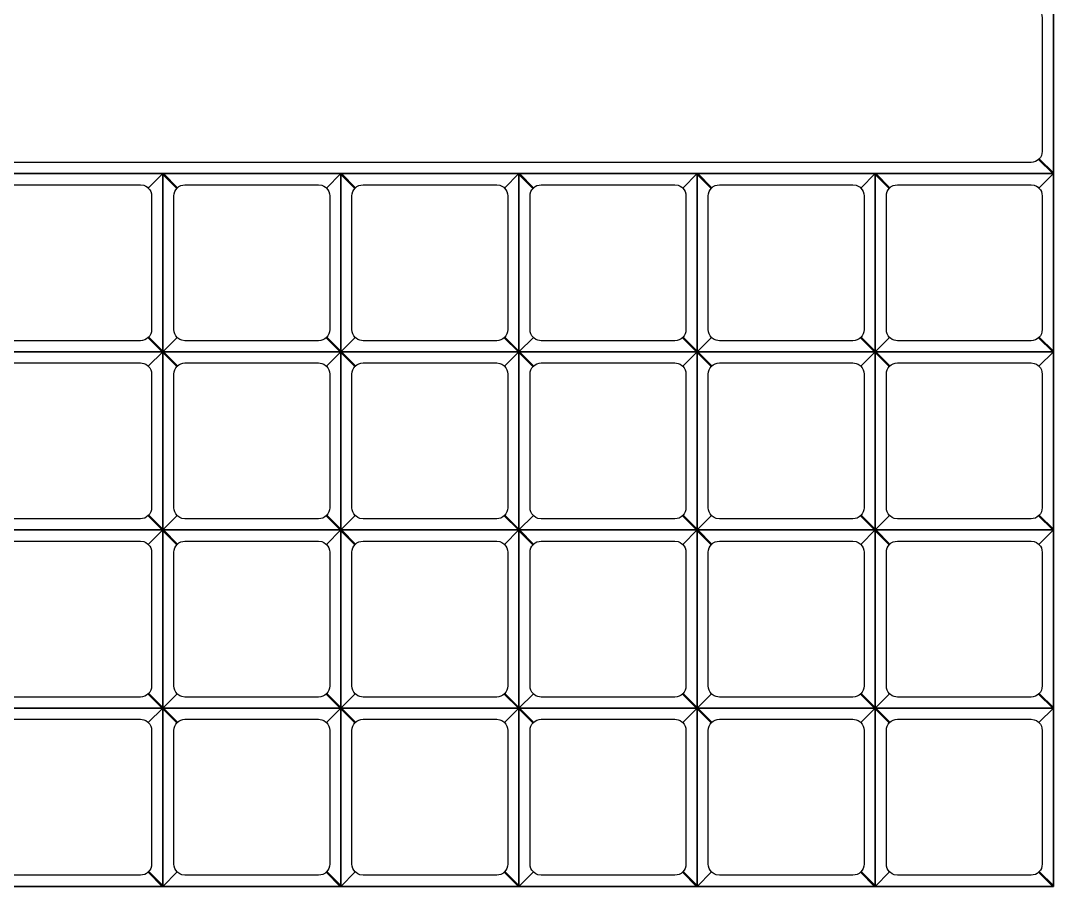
# Model space of a CAD drawing. Extents: x 67913.57 to 67918.37, y 49151.22 to 49159.22.
# Drawn here: x 67916.048 to 67918.367, y 49151.223 to 49153.167 of the extents above; entities that cross this region are included whole.
import ezdxf

# ---------------------------------------------------------------- set-up
doc = ezdxf.new("R2010")
doc.units = 0
for name, color, linetype in [('Level 1', 7, 'Continuous'), ('Level 2', 7, 'Continuous'), ('Level 3', 7, 'Continuous'), ('Level 4', 7, 'Continuous')]:
    doc.layers.add(name, color=color, linetype=linetype)

msp = doc.modelspace()

# ---------------------------------------------------------------- linework, layer by layer
at = {"layer": 'Level 1'}
for p, q in [((67913.5672, 49152.8231), (67918.3672, 49152.8231)), ((67916.3672, 49152.8231), (67916.3672, 49151.2231)), ((67916.7672, 49152.8231), (67916.7672, 49151.2231)), ((67917.1672, 49152.8231), (67917.1672, 49151.2231)), ((67917.5672, 49152.8231), (67917.5672, 49151.2231)), ((67917.9672, 49152.8231), (67917.9672, 49151.2231)), ((67913.5672, 49152.4231), (67918.3672, 49152.4231)), ((67913.5672, 49152.0231), (67918.3672, 49152.0231)), ((67913.5672, 49151.6231), (67918.3672, 49151.6231))]:
    msp.add_line(p, q, dxfattribs=at)
msp.add_lwpolyline([(67913.5672, 49151.2231), (67918.3672, 49151.2231), (67918.3672, 49159.2231), (67913.5672, 49159.2231)], close=True, dxfattribs=at)
at = {"layer": 'Level 2'}
for points in [[(67913.5672, 49159.2231), (67918.3672, 49159.2231), (67918.3672, 49151.2231), (67913.5672, 49151.2231)], [(67918.3658, 49152.8231), (67918.3672, 49152.8231), (67918.3672, 49152.8247), (67918.3357, 49152.8562), (67918.3342, 49152.8547)], [(67916.3672, 49152.8231), (67915.9672, 49152.8231), (67915.9672, 49152.4231), (67915.9995, 49152.4554), (67915.9964, 49152.4592), (67915.9941, 49152.4635), (67915.9927, 49152.4682), (67915.9922, 49152.4731), (67915.9922, 49152.7731), (67915.9927, 49152.778), (67915.9941, 49152.7827), (67915.9964, 49152.787), (67915.9995, 49152.7908), (67915.9995, 49152.7908), (67916.0033, 49152.7939), (67916.0076, 49152.7962), (67916.0123, 49152.7976), (67916.0172, 49152.7981), (67916.3172, 49152.7981), (67916.3245, 49152.797), (67916.329, 49152.7951), (67916.3331, 49152.7924), (67916.3349, 49152.7908)], [(67916.7672, 49152.8231), (67916.3672, 49152.8231), (67916.3672, 49152.4231), (67916.3995, 49152.4554), (67916.3964, 49152.4592), (67916.3941, 49152.4635), (67916.3927, 49152.4682), (67916.3922, 49152.4731), (67916.3922, 49152.7731), (67916.3927, 49152.778), (67916.3941, 49152.7827), (67916.3964, 49152.787), (67916.3995, 49152.7908), (67916.3995, 49152.7908), (67916.4033, 49152.7939), (67916.4076, 49152.7962), (67916.4123, 49152.7976), (67916.4172, 49152.7981), (67916.7172, 49152.7981), (67916.7245, 49152.797), (67916.729, 49152.7951), (67916.7331, 49152.7924), (67916.7349, 49152.7908)], [(67917.1672, 49152.8231), (67916.7672, 49152.8231), (67916.7672, 49152.4231), (67916.7995, 49152.4554), (67916.7964, 49152.4592), (67916.7941, 49152.4635), (67916.7927, 49152.4682), (67916.7922, 49152.4731), (67916.7922, 49152.7731), (67916.7927, 49152.778), (67916.7941, 49152.7827), (67916.7964, 49152.787), (67916.7995, 49152.7908), (67916.7995, 49152.7908), (67916.8033, 49152.7939), (67916.8076, 49152.7962), (67916.8123, 49152.7976), (67916.8172, 49152.7981), (67917.1172, 49152.7981), (67917.1245, 49152.797), (67917.129, 49152.7951), (67917.1331, 49152.7924), (67917.1349, 49152.7908)], [(67917.5672, 49152.8231), (67917.1672, 49152.8231), (67917.1672, 49152.4231), (67917.1995, 49152.4554), (67917.1964, 49152.4592), (67917.1941, 49152.4635), (67917.1927, 49152.4682), (67917.1922, 49152.4731), (67917.1922, 49152.7731), (67917.1927, 49152.778), (67917.1941, 49152.7827), (67917.1964, 49152.787), (67917.1995, 49152.7908), (67917.1995, 49152.7908), (67917.2033, 49152.7939), (67917.2076, 49152.7962), (67917.2123, 49152.7976), (67917.2172, 49152.7981), (67917.5172, 49152.7981), (67917.5245, 49152.797), (67917.529, 49152.7951), (67917.5331, 49152.7924), (67917.5349, 49152.7908)], [(67917.9672, 49152.8231), (67917.5672, 49152.8231), (67917.5672, 49152.4231), (67917.5995, 49152.4554), (67917.5964, 49152.4592), (67917.5941, 49152.4635), (67917.5927, 49152.4682), (67917.5922, 49152.4731), (67917.5922, 49152.7731), (67917.5927, 49152.778), (67917.5941, 49152.7827), (67917.5964, 49152.787), (67917.5995, 49152.7908), (67917.5995, 49152.7908), (67917.6033, 49152.7939), (67917.6076, 49152.7962), (67917.6123, 49152.7976), (67917.6172, 49152.7981), (67917.9172, 49152.7981), (67917.9245, 49152.797), (67917.929, 49152.7951), (67917.9331, 49152.7924), (67917.9349, 49152.7908)], [(67918.3672, 49152.8231), (67917.9672, 49152.8231), (67917.9672, 49152.4231), (67917.9995, 49152.4554), (67917.9964, 49152.4592), (67917.9941, 49152.4635), (67917.9927, 49152.4682), (67917.9922, 49152.4731), (67917.9922, 49152.7731), (67917.9927, 49152.778), (67917.9941, 49152.7827), (67917.9964, 49152.787), (67917.9995, 49152.7908), (67917.9995, 49152.7908), (67918.0033, 49152.7939), (67918.0076, 49152.7962), (67918.0123, 49152.7976), (67918.0172, 49152.7981), (67918.3172, 49152.7981), (67918.3245, 49152.797), (67918.329, 49152.7951), (67918.3331, 49152.7924), (67918.3349, 49152.7908)], [(67916.3658, 49152.4231), (67916.3672, 49152.4231), (67916.3672, 49152.4247), (67916.3357, 49152.4562), (67916.3342, 49152.4547)], [(67916.7658, 49152.4231), (67916.7672, 49152.4231), (67916.7672, 49152.4247), (67916.7357, 49152.4562), (67916.7342, 49152.4547)], [(67917.1658, 49152.4231), (67917.1672, 49152.4231), (67917.1672, 49152.4247), (67917.1357, 49152.4562), (67917.1342, 49152.4547)], [(67917.5658, 49152.4231), (67917.5672, 49152.4231), (67917.5672, 49152.4247), (67917.5357, 49152.4562), (67917.5342, 49152.4547)], [(67917.9658, 49152.4231), (67917.9672, 49152.4231), (67917.9672, 49152.4247), (67917.9357, 49152.4562), (67917.9342, 49152.4547)], [(67918.3658, 49152.4231), (67918.3672, 49152.4231), (67918.3672, 49152.4247), (67918.3357, 49152.4562), (67918.3342, 49152.4547)], [(67916.3672, 49152.4231), (67915.9672, 49152.4231), (67915.9672, 49152.0231), (67915.9995, 49152.0554), (67915.9964, 49152.0592), (67915.9941, 49152.0635), (67915.9927, 49152.0682), (67915.9922, 49152.0731), (67915.9922, 49152.3731), (67915.9927, 49152.378), (67915.9941, 49152.3827), (67915.9964, 49152.387), (67915.9995, 49152.3908), (67915.9995, 49152.3908), (67916.0033, 49152.3939), (67916.0076, 49152.3962), (67916.0123, 49152.3976), (67916.0172, 49152.3981), (67916.3172, 49152.3981), (67916.3245, 49152.397), (67916.329, 49152.3951), (67916.3331, 49152.3924), (67916.3349, 49152.3908)], [(67916.7672, 49152.4231), (67916.3672, 49152.4231), (67916.3672, 49152.0231), (67916.3995, 49152.0554), (67916.3964, 49152.0592), (67916.3941, 49152.0635), (67916.3927, 49152.0682), (67916.3922, 49152.0731), (67916.3922, 49152.3731), (67916.3927, 49152.378), (67916.3941, 49152.3827), (67916.3964, 49152.387), (67916.3995, 49152.3908), (67916.3995, 49152.3908), (67916.4033, 49152.3939), (67916.4076, 49152.3962), (67916.4123, 49152.3976), (67916.4172, 49152.3981), (67916.7172, 49152.3981), (67916.7245, 49152.397), (67916.729, 49152.3951), (67916.7331, 49152.3924), (67916.7349, 49152.3908)], [(67917.1672, 49152.4231), (67916.7672, 49152.4231), (67916.7672, 49152.0231), (67916.7995, 49152.0554), (67916.7964, 49152.0592), (67916.7941, 49152.0635), (67916.7927, 49152.0682), (67916.7922, 49152.0731), (67916.7922, 49152.3731), (67916.7927, 49152.378), (67916.7941, 49152.3827), (67916.7964, 49152.387), (67916.7995, 49152.3908), (67916.7995, 49152.3908), (67916.8033, 49152.3939), (67916.8076, 49152.3962), (67916.8123, 49152.3976), (67916.8172, 49152.3981), (67917.1172, 49152.3981), (67917.1245, 49152.397), (67917.129, 49152.3951), (67917.1331, 49152.3924), (67917.1349, 49152.3908)], [(67917.5672, 49152.4231), (67917.1672, 49152.4231), (67917.1672, 49152.0231), (67917.1995, 49152.0554), (67917.1964, 49152.0592), (67917.1941, 49152.0635), (67917.1927, 49152.0682), (67917.1922, 49152.0731), (67917.1922, 49152.3731), (67917.1927, 49152.378), (67917.1941, 49152.3827), (67917.1964, 49152.387), (67917.1995, 49152.3908), (67917.1995, 49152.3908), (67917.2033, 49152.3939), (67917.2076, 49152.3962), (67917.2123, 49152.3976), (67917.2172, 49152.3981), (67917.5172, 49152.3981), (67917.5245, 49152.397), (67917.529, 49152.3951), (67917.5331, 49152.3924), (67917.5349, 49152.3908)], [(67917.9672, 49152.4231), (67917.5672, 49152.4231), (67917.5672, 49152.0231), (67917.5995, 49152.0554), (67917.5964, 49152.0592), (67917.5941, 49152.0635), (67917.5927, 49152.0682), (67917.5922, 49152.0731), (67917.5922, 49152.3731), (67917.5927, 49152.378), (67917.5941, 49152.3827), (67917.5964, 49152.387), (67917.5995, 49152.3908), (67917.5995, 49152.3908), (67917.6033, 49152.3939), (67917.6076, 49152.3962), (67917.6123, 49152.3976), (67917.6172, 49152.3981), (67917.9172, 49152.3981), (67917.9245, 49152.397), (67917.929, 49152.3951), (67917.9331, 49152.3924), (67917.9349, 49152.3908)], [(67918.3672, 49152.4231), (67917.9672, 49152.4231), (67917.9672, 49152.0231), (67917.9995, 49152.0554), (67917.9964, 49152.0592), (67917.9941, 49152.0635), (67917.9927, 49152.0682), (67917.9922, 49152.0731), (67917.9922, 49152.3731), (67917.9927, 49152.378), (67917.9941, 49152.3827), (67917.9964, 49152.387), (67917.9995, 49152.3908), (67917.9995, 49152.3908), (67918.0033, 49152.3939), (67918.0076, 49152.3962), (67918.0123, 49152.3976), (67918.0172, 49152.3981), (67918.3172, 49152.3981), (67918.3245, 49152.397), (67918.329, 49152.3951), (67918.3331, 49152.3924), (67918.3349, 49152.3908)], [(67916.3658, 49152.0231), (67916.3672, 49152.0231), (67916.3672, 49152.0247), (67916.3357, 49152.0562), (67916.3342, 49152.0547)], [(67916.7658, 49152.0231), (67916.7672, 49152.0231), (67916.7672, 49152.0247), (67916.7357, 49152.0562), (67916.7342, 49152.0547)], [(67917.1658, 49152.0231), (67917.1672, 49152.0231), (67917.1672, 49152.0247), (67917.1357, 49152.0562), (67917.1342, 49152.0547)], [(67917.5658, 49152.0231), (67917.5672, 49152.0231), (67917.5672, 49152.0247), (67917.5357, 49152.0562), (67917.5342, 49152.0547)], [(67917.9658, 49152.0231), (67917.9672, 49152.0231), (67917.9672, 49152.0247), (67917.9357, 49152.0562), (67917.9342, 49152.0547)], [(67918.3658, 49152.0231), (67918.3672, 49152.0231), (67918.3672, 49152.0247), (67918.3357, 49152.0562), (67918.3342, 49152.0547)], [(67916.3672, 49152.0231), (67915.9672, 49152.0231), (67915.9672, 49151.6231), (67915.9995, 49151.6554), (67915.9964, 49151.6592), (67915.9941, 49151.6635), (67915.9927, 49151.6682), (67915.9922, 49151.6731), (67915.9922, 49151.9731), (67915.9927, 49151.978), (67915.9941, 49151.9827), (67915.9964, 49151.987), (67915.9995, 49151.9908), (67915.9995, 49151.9908), (67916.0033, 49151.9939), (67916.0076, 49151.9962), (67916.0123, 49151.9976), (67916.0172, 49151.9981), (67916.3172, 49151.9981), (67916.3245, 49151.997), (67916.329, 49151.9951), (67916.3331, 49151.9924), (67916.3349, 49151.9908)], [(67916.7672, 49152.0231), (67916.3672, 49152.0231), (67916.3672, 49151.6231), (67916.3995, 49151.6554), (67916.3964, 49151.6592), (67916.3941, 49151.6635), (67916.3927, 49151.6682), (67916.3922, 49151.6731), (67916.3922, 49151.9731), (67916.3927, 49151.978), (67916.3941, 49151.9827), (67916.3964, 49151.987), (67916.3995, 49151.9908), (67916.3995, 49151.9908), (67916.4033, 49151.9939), (67916.4076, 49151.9962), (67916.4123, 49151.9976), (67916.4172, 49151.9981), (67916.7172, 49151.9981), (67916.7245, 49151.997), (67916.729, 49151.9951), (67916.7331, 49151.9924), (67916.7349, 49151.9908)], [(67917.1672, 49152.0231), (67916.7672, 49152.0231), (67916.7672, 49151.6231), (67916.7995, 49151.6554), (67916.7964, 49151.6592), (67916.7941, 49151.6635), (67916.7927, 49151.6682), (67916.7922, 49151.6731), (67916.7922, 49151.9731), (67916.7927, 49151.978), (67916.7941, 49151.9827), (67916.7964, 49151.987), (67916.7995, 49151.9908), (67916.7995, 49151.9908), (67916.8033, 49151.9939), (67916.8076, 49151.9962), (67916.8123, 49151.9976), (67916.8172, 49151.9981), (67917.1172, 49151.9981), (67917.1245, 49151.997), (67917.129, 49151.9951), (67917.1331, 49151.9924), (67917.1349, 49151.9908)], [(67917.5672, 49152.0231), (67917.1672, 49152.0231), (67917.1672, 49151.6231), (67917.1995, 49151.6554), (67917.1964, 49151.6592), (67917.1941, 49151.6635), (67917.1927, 49151.6682), (67917.1922, 49151.6731), (67917.1922, 49151.9731), (67917.1927, 49151.978), (67917.1941, 49151.9827), (67917.1964, 49151.987), (67917.1995, 49151.9908), (67917.1995, 49151.9908), (67917.2033, 49151.9939), (67917.2076, 49151.9962), (67917.2123, 49151.9976), (67917.2172, 49151.9981), (67917.5172, 49151.9981), (67917.5245, 49151.997), (67917.529, 49151.9951), (67917.5331, 49151.9924), (67917.5349, 49151.9908)], [(67917.9672, 49152.0231), (67917.5672, 49152.0231), (67917.5672, 49151.6231), (67917.5995, 49151.6554), (67917.5964, 49151.6592), (67917.5941, 49151.6635), (67917.5927, 49151.6682), (67917.5922, 49151.6731), (67917.5922, 49151.9731), (67917.5927, 49151.978), (67917.5941, 49151.9827), (67917.5964, 49151.987), (67917.5995, 49151.9908), (67917.5995, 49151.9908), (67917.6033, 49151.9939), (67917.6076, 49151.9962), (67917.6123, 49151.9976), (67917.6172, 49151.9981), (67917.9172, 49151.9981), (67917.9245, 49151.997), (67917.929, 49151.9951), (67917.9331, 49151.9924), (67917.9349, 49151.9908)], [(67918.3672, 49152.0231), (67917.9672, 49152.0231), (67917.9672, 49151.6231), (67917.9995, 49151.6554), (67917.9964, 49151.6592), (67917.9941, 49151.6635), (67917.9927, 49151.6682), (67917.9922, 49151.6731), (67917.9922, 49151.9731), (67917.9927, 49151.978), (67917.9941, 49151.9827), (67917.9964, 49151.987), (67917.9995, 49151.9908), (67917.9995, 49151.9908), (67918.0033, 49151.9939), (67918.0076, 49151.9962), (67918.0123, 49151.9976), (67918.0172, 49151.9981), (67918.3172, 49151.9981), (67918.3245, 49151.997), (67918.329, 49151.9951), (67918.3331, 49151.9924), (67918.3349, 49151.9908)], [(67916.3658, 49151.6231), (67916.3672, 49151.6231), (67916.3672, 49151.6247), (67916.3357, 49151.6562), (67916.3342, 49151.6547)], [(67916.7658, 49151.6231), (67916.7672, 49151.6231), (67916.7672, 49151.6247), (67916.7357, 49151.6562), (67916.7342, 49151.6547)], [(67917.1658, 49151.6231), (67917.1672, 49151.6231), (67917.1672, 49151.6247), (67917.1357, 49151.6562), (67917.1342, 49151.6547)], [(67917.5658, 49151.6231), (67917.5672, 49151.6231), (67917.5672, 49151.6247), (67917.5357, 49151.6562), (67917.5342, 49151.6547)], [(67917.9658, 49151.6231), (67917.9672, 49151.6231), (67917.9672, 49151.6247), (67917.9357, 49151.6562), (67917.9342, 49151.6547)], [(67918.3658, 49151.6231), (67918.3672, 49151.6231), (67918.3672, 49151.6247), (67918.3357, 49151.6562), (67918.3342, 49151.6547)], [(67916.3672, 49151.6231), (67915.9672, 49151.6231), (67915.9672, 49151.2231), (67915.9995, 49151.2554), (67915.9964, 49151.2592), (67915.9941, 49151.2635), (67915.9927, 49151.2682), (67915.9922, 49151.2731), (67915.9922, 49151.5731), (67915.9927, 49151.578), (67915.9941, 49151.5827), (67915.9964, 49151.587), (67915.9995, 49151.5908), (67915.9995, 49151.5908), (67916.0033, 49151.5939), (67916.0076, 49151.5962), (67916.0123, 49151.5976), (67916.0172, 49151.5981), (67916.3172, 49151.5981), (67916.3245, 49151.597), (67916.329, 49151.5951), (67916.3331, 49151.5924), (67916.3349, 49151.5908)], [(67916.7672, 49151.6231), (67916.3672, 49151.6231), (67916.3672, 49151.2231), (67916.3995, 49151.2554), (67916.3964, 49151.2592), (67916.3941, 49151.2635), (67916.3927, 49151.2682), (67916.3922, 49151.2731), (67916.3922, 49151.5731), (67916.3927, 49151.578), (67916.3941, 49151.5827), (67916.3964, 49151.587), (67916.3995, 49151.5908), (67916.3995, 49151.5908), (67916.4033, 49151.5939), (67916.4076, 49151.5962), (67916.4123, 49151.5976), (67916.4172, 49151.5981), (67916.7172, 49151.5981), (67916.7245, 49151.597), (67916.729, 49151.5951), (67916.7331, 49151.5924), (67916.7349, 49151.5908)], [(67917.1672, 49151.6231), (67916.7672, 49151.6231), (67916.7672, 49151.2231), (67916.7995, 49151.2554), (67916.7964, 49151.2592), (67916.7941, 49151.2635), (67916.7927, 49151.2682), (67916.7922, 49151.2731), (67916.7922, 49151.5731), (67916.7927, 49151.578), (67916.7941, 49151.5827), (67916.7964, 49151.587), (67916.7995, 49151.5908), (67916.7995, 49151.5908), (67916.8033, 49151.5939), (67916.8076, 49151.5962), (67916.8123, 49151.5976), (67916.8172, 49151.5981), (67917.1172, 49151.5981), (67917.1245, 49151.597), (67917.129, 49151.5951), (67917.1331, 49151.5924), (67917.1349, 49151.5908)], [(67917.5672, 49151.6231), (67917.1672, 49151.6231), (67917.1672, 49151.2231), (67917.1995, 49151.2554), (67917.1964, 49151.2592), (67917.1941, 49151.2635), (67917.1927, 49151.2682), (67917.1922, 49151.2731), (67917.1922, 49151.5731), (67917.1927, 49151.578), (67917.1941, 49151.5827), (67917.1964, 49151.587), (67917.1995, 49151.5908), (67917.1995, 49151.5908), (67917.2033, 49151.5939), (67917.2076, 49151.5962), (67917.2123, 49151.5976), (67917.2172, 49151.5981), (67917.5172, 49151.5981), (67917.5245, 49151.597), (67917.529, 49151.5951), (67917.5331, 49151.5924), (67917.5349, 49151.5908)], [(67917.9672, 49151.6231), (67917.5672, 49151.6231), (67917.5672, 49151.2231), (67917.5995, 49151.2554), (67917.5964, 49151.2592), (67917.5941, 49151.2635), (67917.5927, 49151.2682), (67917.5922, 49151.2731), (67917.5922, 49151.5731), (67917.5927, 49151.578), (67917.5941, 49151.5827), (67917.5964, 49151.587), (67917.5995, 49151.5908), (67917.5995, 49151.5908), (67917.6033, 49151.5939), (67917.6076, 49151.5962), (67917.6123, 49151.5976), (67917.6172, 49151.5981), (67917.9172, 49151.5981), (67917.9245, 49151.597), (67917.929, 49151.5951), (67917.9331, 49151.5924), (67917.9349, 49151.5908)], [(67918.3672, 49151.6231), (67917.9672, 49151.6231), (67917.9672, 49151.2231), (67917.9995, 49151.2554), (67917.9964, 49151.2592), (67917.9941, 49151.2635), (67917.9927, 49151.2682), (67917.9922, 49151.2731), (67917.9922, 49151.5731), (67917.9927, 49151.578), (67917.9941, 49151.5827), (67917.9964, 49151.587), (67917.9995, 49151.5908), (67917.9995, 49151.5908), (67918.0033, 49151.5939), (67918.0076, 49151.5962), (67918.0123, 49151.5976), (67918.0172, 49151.5981), (67918.3172, 49151.5981), (67918.3245, 49151.597), (67918.329, 49151.5951), (67918.3331, 49151.5924), (67918.3349, 49151.5908)], [(67916.3658, 49151.2231), (67916.3672, 49151.2231), (67916.3672, 49151.2247), (67916.3357, 49151.2562), (67916.3342, 49151.2547)], [(67916.7658, 49151.2231), (67916.7672, 49151.2231), (67916.7672, 49151.2247), (67916.7357, 49151.2562), (67916.7342, 49151.2547)], [(67917.1658, 49151.2231), (67917.1672, 49151.2231), (67917.1672, 49151.2247), (67917.1357, 49151.2562), (67917.1342, 49151.2547)], [(67917.5658, 49151.2231), (67917.5672, 49151.2231), (67917.5672, 49151.2247), (67917.5357, 49151.2562), (67917.5342, 49151.2547)], [(67917.9658, 49151.2231), (67917.9672, 49151.2231), (67917.9672, 49151.2247), (67917.9357, 49151.2562), (67917.9342, 49151.2547)], [(67918.3658, 49151.2231), (67918.3672, 49151.2231), (67918.3672, 49151.2247), (67918.3357, 49151.2562), (67918.3342, 49151.2547)]]:
    msp.add_lwpolyline(points, close=True, dxfattribs=at)
at = {"layer": 'Level 3'}
for points in [[(67915.9672, 49152.8231), (67918.3672, 49152.8231), (67918.3672, 49153.2231), (67918.3349, 49153.1908), (67918.338, 49153.187), (67918.3403, 49153.1827), (67918.3417, 49153.178), (67918.3422, 49153.1731), (67918.3422, 49152.8731), (67918.3417, 49152.8682), (67918.3403, 49152.8635), (67918.338, 49152.8592), (67918.3349, 49152.8554), (67918.3349, 49152.8554), (67918.3311, 49152.8523), (67918.3268, 49152.85), (67918.3221, 49152.8486), (67918.3172, 49152.8481), (67916.0172, 49152.8481), (67916.0099, 49152.8492), (67916.0054, 49152.8511), (67916.0013, 49152.8538), (67915.9995, 49152.8554)], [(67915.9672, 49152.4231), (67916.3672, 49152.4231), (67916.3672, 49152.8231), (67916.3349, 49152.7908), (67916.338, 49152.787), (67916.3403, 49152.7827), (67916.3417, 49152.778), (67916.3422, 49152.7731), (67916.3422, 49152.4731), (67916.3417, 49152.4682), (67916.3403, 49152.4635), (67916.338, 49152.4592), (67916.3349, 49152.4554), (67916.3349, 49152.4554), (67916.3311, 49152.4523), (67916.3268, 49152.45), (67916.3221, 49152.4486), (67916.3172, 49152.4481), (67916.0172, 49152.4481), (67916.0099, 49152.4492), (67916.0054, 49152.4511), (67916.0013, 49152.4538), (67915.9995, 49152.4554)], [(67916.3672, 49152.4231), (67916.7672, 49152.4231), (67916.7672, 49152.8231), (67916.7349, 49152.7908), (67916.738, 49152.787), (67916.7403, 49152.7827), (67916.7417, 49152.778), (67916.7422, 49152.7731), (67916.7422, 49152.4731), (67916.7417, 49152.4682), (67916.7403, 49152.4635), (67916.738, 49152.4592), (67916.7349, 49152.4554), (67916.7349, 49152.4554), (67916.7311, 49152.4523), (67916.7268, 49152.45), (67916.7221, 49152.4486), (67916.7172, 49152.4481), (67916.4172, 49152.4481), (67916.4099, 49152.4492), (67916.4054, 49152.4511), (67916.4013, 49152.4538), (67916.3995, 49152.4554)], [(67916.3686, 49152.8231), (67916.3672, 49152.8231), (67916.3672, 49152.8215), (67916.3987, 49152.79), (67916.4002, 49152.7915)], [(67916.7672, 49152.4231), (67917.1672, 49152.4231), (67917.1672, 49152.8231), (67917.1349, 49152.7908), (67917.138, 49152.787), (67917.1403, 49152.7827), (67917.1417, 49152.778), (67917.1422, 49152.7731), (67917.1422, 49152.4731), (67917.1417, 49152.4682), (67917.1403, 49152.4635), (67917.138, 49152.4592), (67917.1349, 49152.4554), (67917.1349, 49152.4554), (67917.1311, 49152.4523), (67917.1268, 49152.45), (67917.1221, 49152.4486), (67917.1172, 49152.4481), (67916.8172, 49152.4481), (67916.8099, 49152.4492), (67916.8054, 49152.4511), (67916.8013, 49152.4538), (67916.7995, 49152.4554)], [(67916.7686, 49152.8231), (67916.7672, 49152.8231), (67916.7672, 49152.8215), (67916.7987, 49152.79), (67916.8002, 49152.7915)], [(67917.1672, 49152.4231), (67917.5672, 49152.4231), (67917.5672, 49152.8231), (67917.5349, 49152.7908), (67917.538, 49152.787), (67917.5403, 49152.7827), (67917.5417, 49152.778), (67917.5422, 49152.7731), (67917.5422, 49152.4731), (67917.5417, 49152.4682), (67917.5403, 49152.4635), (67917.538, 49152.4592), (67917.5349, 49152.4554), (67917.5349, 49152.4554), (67917.5311, 49152.4523), (67917.5268, 49152.45), (67917.5221, 49152.4486), (67917.5172, 49152.4481), (67917.2172, 49152.4481), (67917.2099, 49152.4492), (67917.2054, 49152.4511), (67917.2013, 49152.4538), (67917.1995, 49152.4554)], [(67917.1686, 49152.8231), (67917.1672, 49152.8231), (67917.1672, 49152.8215), (67917.1987, 49152.79), (67917.2002, 49152.7915)], [(67917.5672, 49152.4231), (67917.9672, 49152.4231), (67917.9672, 49152.8231), (67917.9349, 49152.7908), (67917.938, 49152.787), (67917.9403, 49152.7827), (67917.9417, 49152.778), (67917.9422, 49152.7731), (67917.9422, 49152.4731), (67917.9417, 49152.4682), (67917.9403, 49152.4635), (67917.938, 49152.4592), (67917.9349, 49152.4554), (67917.9349, 49152.4554), (67917.9311, 49152.4523), (67917.9268, 49152.45), (67917.9221, 49152.4486), (67917.9172, 49152.4481), (67917.6172, 49152.4481), (67917.6099, 49152.4492), (67917.6054, 49152.4511), (67917.6013, 49152.4538), (67917.5995, 49152.4554)], [(67917.5686, 49152.8231), (67917.5672, 49152.8231), (67917.5672, 49152.8215), (67917.5987, 49152.79), (67917.6002, 49152.7915)], [(67917.9672, 49152.4231), (67918.3672, 49152.4231), (67918.3672, 49152.8231), (67918.3349, 49152.7908), (67918.338, 49152.787), (67918.3403, 49152.7827), (67918.3417, 49152.778), (67918.3422, 49152.7731), (67918.3422, 49152.4731), (67918.3417, 49152.4682), (67918.3403, 49152.4635), (67918.338, 49152.4592), (67918.3349, 49152.4554), (67918.3349, 49152.4554), (67918.3311, 49152.4523), (67918.3268, 49152.45), (67918.3221, 49152.4486), (67918.3172, 49152.4481), (67918.0172, 49152.4481), (67918.0099, 49152.4492), (67918.0054, 49152.4511), (67918.0013, 49152.4538), (67917.9995, 49152.4554)], [(67917.9686, 49152.8231), (67917.9672, 49152.8231), (67917.9672, 49152.8215), (67917.9987, 49152.79), (67918.0002, 49152.7915)], [(67915.9672, 49152.0231), (67916.3672, 49152.0231), (67916.3672, 49152.4231), (67916.3349, 49152.3908), (67916.338, 49152.387), (67916.3403, 49152.3827), (67916.3417, 49152.378), (67916.3422, 49152.3731), (67916.3422, 49152.0731), (67916.3417, 49152.0682), (67916.3403, 49152.0635), (67916.338, 49152.0592), (67916.3349, 49152.0554), (67916.3349, 49152.0554), (67916.3311, 49152.0523), (67916.3268, 49152.05), (67916.3221, 49152.0486), (67916.3172, 49152.0481), (67916.0172, 49152.0481), (67916.0099, 49152.0492), (67916.0054, 49152.0511), (67916.0013, 49152.0538), (67915.9995, 49152.0554)], [(67916.3672, 49152.0231), (67916.7672, 49152.0231), (67916.7672, 49152.4231), (67916.7349, 49152.3908), (67916.738, 49152.387), (67916.7403, 49152.3827), (67916.7417, 49152.378), (67916.7422, 49152.3731), (67916.7422, 49152.0731), (67916.7417, 49152.0682), (67916.7403, 49152.0635), (67916.738, 49152.0592), (67916.7349, 49152.0554), (67916.7349, 49152.0554), (67916.7311, 49152.0523), (67916.7268, 49152.05), (67916.7221, 49152.0486), (67916.7172, 49152.0481), (67916.4172, 49152.0481), (67916.4099, 49152.0492), (67916.4054, 49152.0511), (67916.4013, 49152.0538), (67916.3995, 49152.0554)], [(67916.3686, 49152.4231), (67916.3672, 49152.4231), (67916.3672, 49152.4215), (67916.3987, 49152.39), (67916.4002, 49152.3915)], [(67916.7672, 49152.0231), (67917.1672, 49152.0231), (67917.1672, 49152.4231), (67917.1349, 49152.3908), (67917.138, 49152.387), (67917.1403, 49152.3827), (67917.1417, 49152.378), (67917.1422, 49152.3731), (67917.1422, 49152.0731), (67917.1417, 49152.0682), (67917.1403, 49152.0635), (67917.138, 49152.0592), (67917.1349, 49152.0554), (67917.1349, 49152.0554), (67917.1311, 49152.0523), (67917.1268, 49152.05), (67917.1221, 49152.0486), (67917.1172, 49152.0481), (67916.8172, 49152.0481), (67916.8099, 49152.0492), (67916.8054, 49152.0511), (67916.8013, 49152.0538), (67916.7995, 49152.0554)], [(67916.7686, 49152.4231), (67916.7672, 49152.4231), (67916.7672, 49152.4215), (67916.7987, 49152.39), (67916.8002, 49152.3915)], [(67917.1672, 49152.0231), (67917.5672, 49152.0231), (67917.5672, 49152.4231), (67917.5349, 49152.3908), (67917.538, 49152.387), (67917.5403, 49152.3827), (67917.5417, 49152.378), (67917.5422, 49152.3731), (67917.5422, 49152.0731), (67917.5417, 49152.0682), (67917.5403, 49152.0635), (67917.538, 49152.0592), (67917.5349, 49152.0554), (67917.5349, 49152.0554), (67917.5311, 49152.0523), (67917.5268, 49152.05), (67917.5221, 49152.0486), (67917.5172, 49152.0481), (67917.2172, 49152.0481), (67917.2099, 49152.0492), (67917.2054, 49152.0511), (67917.2013, 49152.0538), (67917.1995, 49152.0554)], [(67917.1686, 49152.4231), (67917.1672, 49152.4231), (67917.1672, 49152.4215), (67917.1987, 49152.39), (67917.2002, 49152.3915)], [(67917.5672, 49152.0231), (67917.9672, 49152.0231), (67917.9672, 49152.4231), (67917.9349, 49152.3908), (67917.938, 49152.387), (67917.9403, 49152.3827), (67917.9417, 49152.378), (67917.9422, 49152.3731), (67917.9422, 49152.0731), (67917.9417, 49152.0682), (67917.9403, 49152.0635), (67917.938, 49152.0592), (67917.9349, 49152.0554), (67917.9349, 49152.0554), (67917.9311, 49152.0523), (67917.9268, 49152.05), (67917.9221, 49152.0486), (67917.9172, 49152.0481), (67917.6172, 49152.0481), (67917.6099, 49152.0492), (67917.6054, 49152.0511), (67917.6013, 49152.0538), (67917.5995, 49152.0554)], [(67917.5686, 49152.4231), (67917.5672, 49152.4231), (67917.5672, 49152.4215), (67917.5987, 49152.39), (67917.6002, 49152.3915)], [(67917.9672, 49152.0231), (67918.3672, 49152.0231), (67918.3672, 49152.4231), (67918.3349, 49152.3908), (67918.338, 49152.387), (67918.3403, 49152.3827), (67918.3417, 49152.378), (67918.3422, 49152.3731), (67918.3422, 49152.0731), (67918.3417, 49152.0682), (67918.3403, 49152.0635), (67918.338, 49152.0592), (67918.3349, 49152.0554), (67918.3349, 49152.0554), (67918.3311, 49152.0523), (67918.3268, 49152.05), (67918.3221, 49152.0486), (67918.3172, 49152.0481), (67918.0172, 49152.0481), (67918.0099, 49152.0492), (67918.0054, 49152.0511), (67918.0013, 49152.0538), (67917.9995, 49152.0554)], [(67917.9686, 49152.4231), (67917.9672, 49152.4231), (67917.9672, 49152.4215), (67917.9987, 49152.39), (67918.0002, 49152.3915)], [(67915.9672, 49151.6231), (67916.3672, 49151.6231), (67916.3672, 49152.0231), (67916.3349, 49151.9908), (67916.338, 49151.987), (67916.3403, 49151.9827), (67916.3417, 49151.978), (67916.3422, 49151.9731), (67916.3422, 49151.6731), (67916.3417, 49151.6682), (67916.3403, 49151.6635), (67916.338, 49151.6592), (67916.3349, 49151.6554), (67916.3349, 49151.6554), (67916.3311, 49151.6523), (67916.3268, 49151.65), (67916.3221, 49151.6486), (67916.3172, 49151.6481), (67916.0172, 49151.6481), (67916.0099, 49151.6492), (67916.0054, 49151.6511), (67916.0013, 49151.6538), (67915.9995, 49151.6554)], [(67916.3672, 49151.6231), (67916.7672, 49151.6231), (67916.7672, 49152.0231), (67916.7349, 49151.9908), (67916.738, 49151.987), (67916.7403, 49151.9827), (67916.7417, 49151.978), (67916.7422, 49151.9731), (67916.7422, 49151.6731), (67916.7417, 49151.6682), (67916.7403, 49151.6635), (67916.738, 49151.6592), (67916.7349, 49151.6554), (67916.7349, 49151.6554), (67916.7311, 49151.6523), (67916.7268, 49151.65), (67916.7221, 49151.6486), (67916.7172, 49151.6481), (67916.4172, 49151.6481), (67916.4099, 49151.6492), (67916.4054, 49151.6511), (67916.4013, 49151.6538), (67916.3995, 49151.6554)], [(67916.3686, 49152.0231), (67916.3672, 49152.0231), (67916.3672, 49152.0215), (67916.3987, 49151.99), (67916.4002, 49151.9915)], [(67916.7672, 49151.6231), (67917.1672, 49151.6231), (67917.1672, 49152.0231), (67917.1349, 49151.9908), (67917.138, 49151.987), (67917.1403, 49151.9827), (67917.1417, 49151.978), (67917.1422, 49151.9731), (67917.1422, 49151.6731), (67917.1417, 49151.6682), (67917.1403, 49151.6635), (67917.138, 49151.6592), (67917.1349, 49151.6554), (67917.1349, 49151.6554), (67917.1311, 49151.6523), (67917.1268, 49151.65), (67917.1221, 49151.6486), (67917.1172, 49151.6481), (67916.8172, 49151.6481), (67916.8099, 49151.6492), (67916.8054, 49151.6511), (67916.8013, 49151.6538), (67916.7995, 49151.6554)], [(67916.7686, 49152.0231), (67916.7672, 49152.0231), (67916.7672, 49152.0215), (67916.7987, 49151.99), (67916.8002, 49151.9915)], [(67917.1672, 49151.6231), (67917.5672, 49151.6231), (67917.5672, 49152.0231), (67917.5349, 49151.9908), (67917.538, 49151.987), (67917.5403, 49151.9827), (67917.5417, 49151.978), (67917.5422, 49151.9731), (67917.5422, 49151.6731), (67917.5417, 49151.6682), (67917.5403, 49151.6635), (67917.538, 49151.6592), (67917.5349, 49151.6554), (67917.5349, 49151.6554), (67917.5311, 49151.6523), (67917.5268, 49151.65), (67917.5221, 49151.6486), (67917.5172, 49151.6481), (67917.2172, 49151.6481), (67917.2099, 49151.6492), (67917.2054, 49151.6511), (67917.2013, 49151.6538), (67917.1995, 49151.6554)], [(67917.1686, 49152.0231), (67917.1672, 49152.0231), (67917.1672, 49152.0215), (67917.1987, 49151.99), (67917.2002, 49151.9915)], [(67917.5672, 49151.6231), (67917.9672, 49151.6231), (67917.9672, 49152.0231), (67917.9349, 49151.9908), (67917.938, 49151.987), (67917.9403, 49151.9827), (67917.9417, 49151.978), (67917.9422, 49151.9731), (67917.9422, 49151.6731), (67917.9417, 49151.6682), (67917.9403, 49151.6635), (67917.938, 49151.6592), (67917.9349, 49151.6554), (67917.9349, 49151.6554), (67917.9311, 49151.6523), (67917.9268, 49151.65), (67917.9221, 49151.6486), (67917.9172, 49151.6481), (67917.6172, 49151.6481), (67917.6099, 49151.6492), (67917.6054, 49151.6511), (67917.6013, 49151.6538), (67917.5995, 49151.6554)], [(67917.5686, 49152.0231), (67917.5672, 49152.0231), (67917.5672, 49152.0215), (67917.5987, 49151.99), (67917.6002, 49151.9915)], [(67917.9672, 49151.6231), (67918.3672, 49151.6231), (67918.3672, 49152.0231), (67918.3349, 49151.9908), (67918.338, 49151.987), (67918.3403, 49151.9827), (67918.3417, 49151.978), (67918.3422, 49151.9731), (67918.3422, 49151.6731), (67918.3417, 49151.6682), (67918.3403, 49151.6635), (67918.338, 49151.6592), (67918.3349, 49151.6554), (67918.3349, 49151.6554), (67918.3311, 49151.6523), (67918.3268, 49151.65), (67918.3221, 49151.6486), (67918.3172, 49151.6481), (67918.0172, 49151.6481), (67918.0099, 49151.6492), (67918.0054, 49151.6511), (67918.0013, 49151.6538), (67917.9995, 49151.6554)], [(67917.9686, 49152.0231), (67917.9672, 49152.0231), (67917.9672, 49152.0215), (67917.9987, 49151.99), (67918.0002, 49151.9915)], [(67915.9672, 49151.2231), (67916.3672, 49151.2231), (67916.3672, 49151.6231), (67916.3349, 49151.5908), (67916.338, 49151.587), (67916.3403, 49151.5827), (67916.3417, 49151.578), (67916.3422, 49151.5731), (67916.3422, 49151.2731), (67916.3417, 49151.2682), (67916.3403, 49151.2635), (67916.338, 49151.2592), (67916.3349, 49151.2554), (67916.3349, 49151.2554), (67916.3311, 49151.2523), (67916.3268, 49151.25), (67916.3221, 49151.2486), (67916.3172, 49151.2481), (67916.0172, 49151.2481), (67916.0099, 49151.2492), (67916.0054, 49151.2511), (67916.0013, 49151.2538), (67915.9995, 49151.2554)], [(67916.3672, 49151.2231), (67916.7672, 49151.2231), (67916.7672, 49151.6231), (67916.7349, 49151.5908), (67916.738, 49151.587), (67916.7403, 49151.5827), (67916.7417, 49151.578), (67916.7422, 49151.5731), (67916.7422, 49151.2731), (67916.7417, 49151.2682), (67916.7403, 49151.2635), (67916.738, 49151.2592), (67916.7349, 49151.2554), (67916.7349, 49151.2554), (67916.7311, 49151.2523), (67916.7268, 49151.25), (67916.7221, 49151.2486), (67916.7172, 49151.2481), (67916.4172, 49151.2481), (67916.4099, 49151.2492), (67916.4054, 49151.2511), (67916.4013, 49151.2538), (67916.3995, 49151.2554)], [(67916.3686, 49151.6231), (67916.3672, 49151.6231), (67916.3672, 49151.6215), (67916.3987, 49151.59), (67916.4002, 49151.5915)], [(67916.7672, 49151.2231), (67917.1672, 49151.2231), (67917.1672, 49151.6231), (67917.1349, 49151.5908), (67917.138, 49151.587), (67917.1403, 49151.5827), (67917.1417, 49151.578), (67917.1422, 49151.5731), (67917.1422, 49151.2731), (67917.1417, 49151.2682), (67917.1403, 49151.2635), (67917.138, 49151.2592), (67917.1349, 49151.2554), (67917.1349, 49151.2554), (67917.1311, 49151.2523), (67917.1268, 49151.25), (67917.1221, 49151.2486), (67917.1172, 49151.2481), (67916.8172, 49151.2481), (67916.8099, 49151.2492), (67916.8054, 49151.2511), (67916.8013, 49151.2538), (67916.7995, 49151.2554)], [(67916.7686, 49151.6231), (67916.7672, 49151.6231), (67916.7672, 49151.6215), (67916.7987, 49151.59), (67916.8002, 49151.5915)], [(67917.1672, 49151.2231), (67917.5672, 49151.2231), (67917.5672, 49151.6231), (67917.5349, 49151.5908), (67917.538, 49151.587), (67917.5403, 49151.5827), (67917.5417, 49151.578), (67917.5422, 49151.5731), (67917.5422, 49151.2731), (67917.5417, 49151.2682), (67917.5403, 49151.2635), (67917.538, 49151.2592), (67917.5349, 49151.2554), (67917.5349, 49151.2554), (67917.5311, 49151.2523), (67917.5268, 49151.25), (67917.5221, 49151.2486), (67917.5172, 49151.2481), (67917.2172, 49151.2481), (67917.2099, 49151.2492), (67917.2054, 49151.2511), (67917.2013, 49151.2538), (67917.1995, 49151.2554)], [(67917.1686, 49151.6231), (67917.1672, 49151.6231), (67917.1672, 49151.6215), (67917.1987, 49151.59), (67917.2002, 49151.5915)], [(67917.5672, 49151.2231), (67917.9672, 49151.2231), (67917.9672, 49151.6231), (67917.9349, 49151.5908), (67917.938, 49151.587), (67917.9403, 49151.5827), (67917.9417, 49151.578), (67917.9422, 49151.5731), (67917.9422, 49151.2731), (67917.9417, 49151.2682), (67917.9403, 49151.2635), (67917.938, 49151.2592), (67917.9349, 49151.2554), (67917.9349, 49151.2554), (67917.9311, 49151.2523), (67917.9268, 49151.25), (67917.9221, 49151.2486), (67917.9172, 49151.2481), (67917.6172, 49151.2481), (67917.6099, 49151.2492), (67917.6054, 49151.2511), (67917.6013, 49151.2538), (67917.5995, 49151.2554)], [(67917.5686, 49151.6231), (67917.5672, 49151.6231), (67917.5672, 49151.6215), (67917.5987, 49151.59), (67917.6002, 49151.5915)], [(67917.9672, 49151.2231), (67918.3672, 49151.2231), (67918.3672, 49151.6231), (67918.3349, 49151.5908), (67918.338, 49151.587), (67918.3403, 49151.5827), (67918.3417, 49151.578), (67918.3422, 49151.5731), (67918.3422, 49151.2731), (67918.3417, 49151.2682), (67918.3403, 49151.2635), (67918.338, 49151.2592), (67918.3349, 49151.2554), (67918.3349, 49151.2554), (67918.3311, 49151.2523), (67918.3268, 49151.25), (67918.3221, 49151.2486), (67918.3172, 49151.2481), (67918.0172, 49151.2481), (67918.0099, 49151.2492), (67918.0054, 49151.2511), (67918.0013, 49151.2538), (67917.9995, 49151.2554)], [(67917.9686, 49151.6231), (67917.9672, 49151.6231), (67917.9672, 49151.6215), (67917.9987, 49151.59), (67918.0002, 49151.5915)]]:
    msp.add_lwpolyline(points, close=True, dxfattribs=at)
at = {"layer": 'Level 4'}
for points in [[(67915.9672, 49152.8231), (67918.3672, 49152.8231), (67918.3672, 49153.2231), (67915.9672, 49153.2231)], [(67915.9672, 49152.4231), (67916.3672, 49152.4231), (67916.3672, 49152.8231), (67915.9672, 49152.8231)], [(67916.3672, 49152.4231), (67916.7672, 49152.4231), (67916.7672, 49152.8231), (67916.3672, 49152.8231)], [(67916.7672, 49152.4231), (67917.1672, 49152.4231), (67917.1672, 49152.8231), (67916.7672, 49152.8231)], [(67917.1672, 49152.4231), (67917.5672, 49152.4231), (67917.5672, 49152.8231), (67917.1672, 49152.8231)], [(67917.5672, 49152.4231), (67917.9672, 49152.4231), (67917.9672, 49152.8231), (67917.5672, 49152.8231)], [(67917.9672, 49152.4231), (67918.3672, 49152.4231), (67918.3672, 49152.8231), (67917.9672, 49152.8231)], [(67915.9672, 49152.0231), (67916.3672, 49152.0231), (67916.3672, 49152.4231), (67915.9672, 49152.4231)], [(67916.3672, 49152.0231), (67916.7672, 49152.0231), (67916.7672, 49152.4231), (67916.3672, 49152.4231)], [(67916.7672, 49152.0231), (67917.1672, 49152.0231), (67917.1672, 49152.4231), (67916.7672, 49152.4231)], [(67917.1672, 49152.0231), (67917.5672, 49152.0231), (67917.5672, 49152.4231), (67917.1672, 49152.4231)], [(67917.5672, 49152.0231), (67917.9672, 49152.0231), (67917.9672, 49152.4231), (67917.5672, 49152.4231)], [(67917.9672, 49152.0231), (67918.3672, 49152.0231), (67918.3672, 49152.4231), (67917.9672, 49152.4231)], [(67915.9672, 49151.6231), (67916.3672, 49151.6231), (67916.3672, 49152.0231), (67915.9672, 49152.0231)], [(67916.3672, 49151.6231), (67916.7672, 49151.6231), (67916.7672, 49152.0231), (67916.3672, 49152.0231)], [(67916.7672, 49151.6231), (67917.1672, 49151.6231), (67917.1672, 49152.0231), (67916.7672, 49152.0231)], [(67917.1672, 49151.6231), (67917.5672, 49151.6231), (67917.5672, 49152.0231), (67917.1672, 49152.0231)], [(67917.5672, 49151.6231), (67917.9672, 49151.6231), (67917.9672, 49152.0231), (67917.5672, 49152.0231)], [(67917.9672, 49151.6231), (67918.3672, 49151.6231), (67918.3672, 49152.0231), (67917.9672, 49152.0231)], [(67915.9672, 49151.2231), (67916.3672, 49151.2231), (67916.3672, 49151.6231), (67915.9672, 49151.6231)], [(67916.3672, 49151.2231), (67916.7672, 49151.2231), (67916.7672, 49151.6231), (67916.3672, 49151.6231)], [(67916.7672, 49151.2231), (67917.1672, 49151.2231), (67917.1672, 49151.6231), (67916.7672, 49151.6231)], [(67917.1672, 49151.2231), (67917.5672, 49151.2231), (67917.5672, 49151.6231), (67917.1672, 49151.6231)], [(67917.5672, 49151.2231), (67917.9672, 49151.2231), (67917.9672, 49151.6231), (67917.5672, 49151.6231)], [(67917.9672, 49151.2231), (67918.3672, 49151.2231), (67918.3672, 49151.6231), (67917.9672, 49151.6231)]]:
    msp.add_lwpolyline(points, close=True, dxfattribs=at)

doc.saveas('drawing.dxf')
